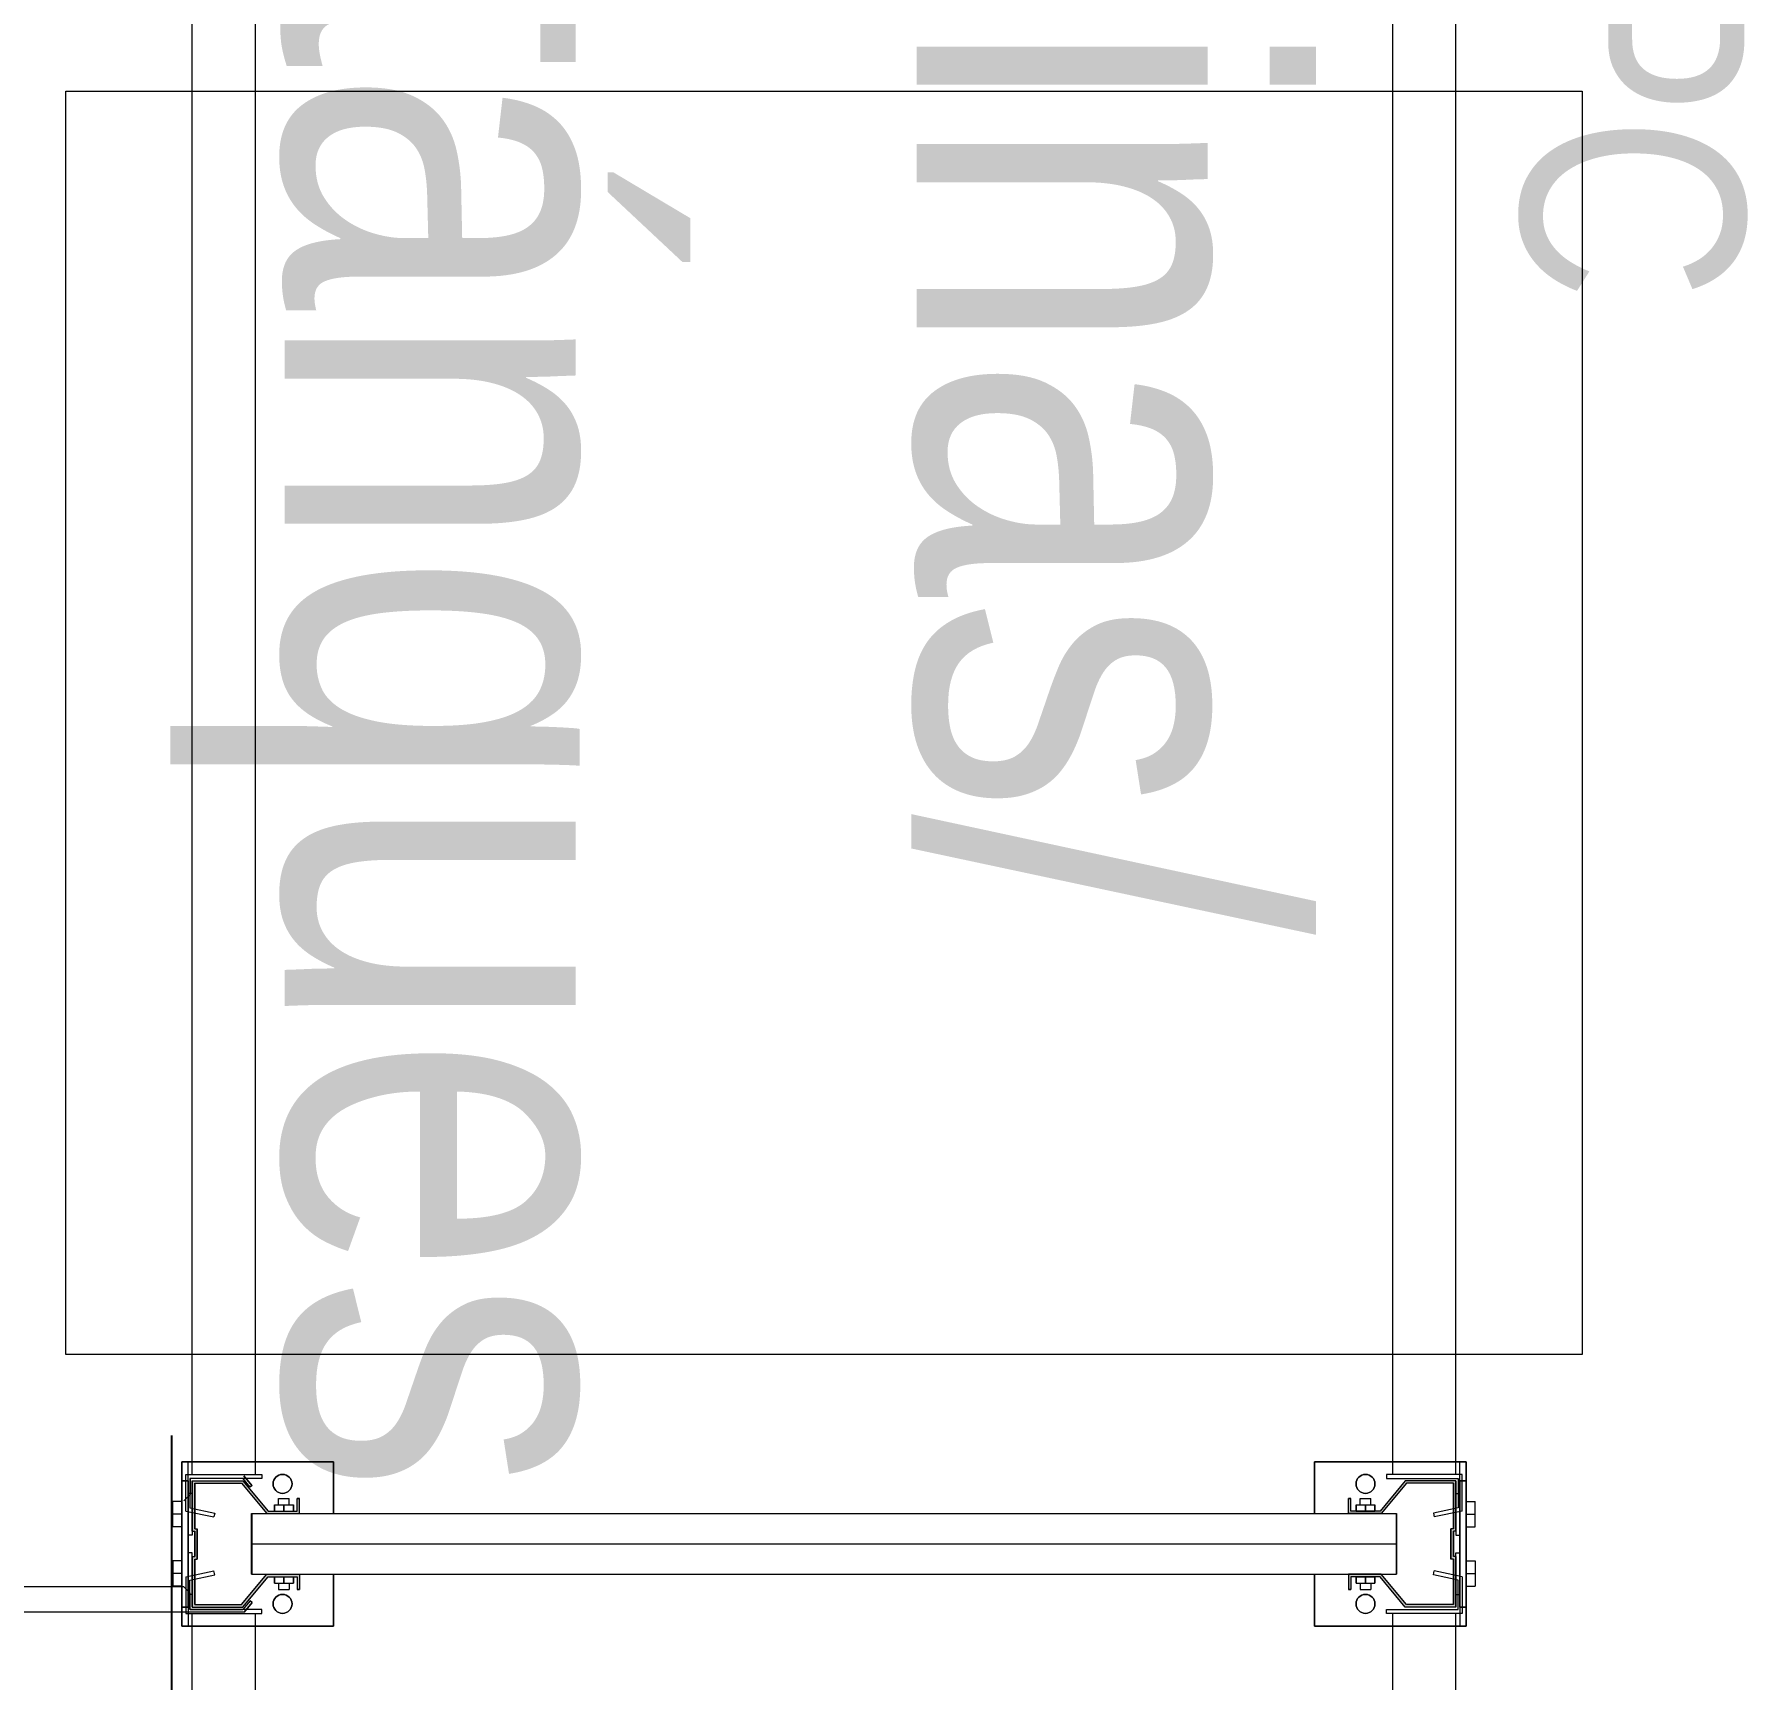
# Model space of a CAD drawing. Header units: metres. Extents: x 0 to 8715937, y -236336 to 216.
# Drawn here: x 128.539 to 129.895, y 82.687 to 83.989 of the extents above; entities that cross this region are included whole.
import ezdxf

# ---------------------------------------------------------------- set-up
doc = ezdxf.new("R2010")
doc.units = ezdxf.units.M
doc.header["$MEASUREMENT"] = 0
doc.linetypes.add('ACAD_ISO10W100', pattern=[18, 12, -3, 0, -3])
for name, color, linetype in [('0-BLOCK-EQUIPAMIENTO', 7, 'Continuous'), ('0-BLOCK-ESTRUCTURA', 7, 'Continuous'), ('AAA BAST', 5, 'Continuous'), ('AAA CONECT', 3, 'Continuous'), ('AAA LARG', 1, 'Continuous'), ('AAA PALLETS', 7, 'Continuous'), ('EJES', 251, 'ACAD_ISO10W100'), ('TEXTO', 7, 'Continuous')]:
    doc.layers.add(name, color=color, linetype=linetype)
doc.styles.add('AR', font='arial.ttf')

# ---------------------------------------------------------------- blocks, each defined once
blk = doc.blocks.new('DPM-ESTRUCTURA')
at = {"layer": 'EJES', "ltscale": 0.4}
blk.add_line((40.9278, 41.5801), (40.9278, 112.3301), dxfattribs=at)
blk = doc.blocks.new('1A MODULO D FTE')
at = {"layer": 'AAA BAST', "lineweight": 5}
for points in [[(-2.34, 0.415), (-2.34, 0.417), (-2.35, 0.417), (-2.35, 0.44), (-2.326, 0.46), (-2.326, 0.5), (-2.366, 0.5), (-2.366, 0.498), (-2.386, 0.498), (-2.386, 0.5), (-2.426, 0.5), (-2.426, 0.46), (-2.402, 0.44), (-2.402, 0.417), (-2.412, 0.417), (-2.412, 0.415), (-2.4, 0.415), (-2.4, 0.4409), (-2.424, 0.4609), (-2.424, 0.498), (-2.388, 0.498), (-2.388, 0.496), (-2.364, 0.496), (-2.364, 0.498), (-2.328, 0.498), (-2.328, 0.4609), (-2.352, 0.4409), (-2.352, 0.415)], [(-0.012, 0.415), (-0.012, 0.417), (-0.002, 0.417), (-0.002, 0.44), (-0.026, 0.46), (-0.026, 0.5), (0.014, 0.5), (0.014, 0.498), (0.034, 0.498), (0.034, 0.5), (0.074, 0.5), (0.074, 0.46), (0.05, 0.44), (0.05, 0.417), (0.06, 0.417), (0.06, 0.415), (0.048, 0.415), (0.048, 0.4409), (0.072, 0.4609), (0.072, 0.498), (0.036, 0.498), (0.036, 0.496), (0.012, 0.496), (0.012, 0.498), (-0.024, 0.498), (-0.024, 0.4609), (0, 0.4409), (0, 0.415)], [(-2.34, -0.415), (-2.34, -0.417), (-2.35, -0.417), (-2.35, -0.44), (-2.326, -0.46), (-2.326, -0.5), (-2.366, -0.5), (-2.366, -0.498), (-2.386, -0.498), (-2.386, -0.5), (-2.426, -0.5), (-2.426, -0.46), (-2.402, -0.44), (-2.402, -0.417), (-2.412, -0.417), (-2.412, -0.415), (-2.4, -0.415), (-2.4, -0.4409), (-2.424, -0.4609), (-2.424, -0.498), (-2.388, -0.498), (-2.388, -0.496), (-2.364, -0.496), (-2.364, -0.498), (-2.328, -0.498), (-2.328, -0.4609), (-2.352, -0.4409), (-2.352, -0.415)], [(-0.012, -0.415), (-0.012, -0.417), (-0.002, -0.417), (-0.002, -0.44), (-0.026, -0.46), (-0.026, -0.5), (0.014, -0.5), (0.014, -0.498), (0.034, -0.498), (0.034, -0.5), (0.074, -0.5), (0.074, -0.46), (0.05, -0.44), (0.05, -0.417), (0.06, -0.417), (0.06, -0.415), (0.048, -0.415), (0.048, -0.4409), (0.072, -0.4609), (0.072, -0.498), (0.036, -0.498), (0.036, -0.496), (0.012, -0.496), (0.012, -0.498), (-0.024, -0.498), (-0.024, -0.4609), (0, -0.4409), (0, -0.415)]]:
    blk.add_hatch(color=251, dxfattribs=at).paths.add_polyline_path(points)
at = {"layer": 'AAA BAST', "color": 251, "lineweight": 5}
for p, q in [((-2.426, 0.5082), (-2.441, 0.5082)), ((-2.441, 0.5082), (-2.441, 0.3882)), ((-2.426, 0.5032), (-2.441, 0.5032)), ((-2.326, 0.5082), (-2.426, 0.5082)), ((-2.426, 0.5082), (-2.426, 0.5032)), ((-2.426, 0.5032), (-2.326, 0.5032)), ((-2.416, 0.5), (-2.416, 0.5032)), ((-2.416, 0.5032), (-2.383, 0.5032)), ((-2.3895, 0.5152), (-2.4095, 0.5152)), ((-2.4095, 0.5082), (-2.4095, 0.5152)), ((-2.3995, 0.5082), (-2.3995, 0.5152)), ((-2.3895, 0.5082), (-2.3895, 0.5152)), ((-2.383, 0.5), (-2.383, 0.5032)), ((-2.369, 0.5), (-2.369, 0.5032)), ((-2.3625, 0.5152), (-2.3425, 0.5152)), ((-2.3625, 0.5082), (-2.3625, 0.5152)), ((-2.3525, 0.5082), (-2.3525, 0.5152)), ((-2.3425, 0.5082), (-2.3425, 0.5152)), ((-2.336, 0.5), (-2.336, 0.5032)), ((-2.326, 0.5032), (-2.326, 0.5082)), ((-2.311, 0.5082), (-2.326, 0.5082)), ((-2.326, 0.5032), (-2.311, 0.5032)), ((-2.311, 0.3882), (-2.311, 0.5082)), ((-0.041, 0.3882), (-0.041, 0.5082)), ((-0.041, 0.5082), (-0.026, 0.5082)), ((-0.026, 0.5032), (-0.041, 0.5032)), ((-0.026, 0.5032), (-0.026, 0.5082)), ((-0.026, 0.5082), (0.074, 0.5082)), ((0.074, 0.5032), (-0.026, 0.5032)), ((-0.016, 0.5), (-0.016, 0.5032)), ((0.0105, 0.5152), (-0.0095, 0.5152)), ((-0.0095, 0.5082), (-0.0095, 0.5152)), ((0.0005, 0.5082), (0.0005, 0.5152)), ((0.0105, 0.5082), (0.0105, 0.5152)), ((0.017, 0.5), (0.017, 0.5032)), ((0.031, 0.5), (0.031, 0.5032)), ((0.064, 0.5032), (0.031, 0.5032)), ((0.0375, 0.5152), (0.0575, 0.5152)), ((0.0375, 0.5082), (0.0375, 0.5152)), ((0.0475, 0.5082), (0.0475, 0.5152)), ((0.0575, 0.5082), (0.0575, 0.5152)), ((0.064, 0.5), (0.064, 0.5032)), ((0.074, 0.5082), (0.074, 0.5032)), ((0.074, 0.5082), (0.089, 0.5082)), ((0.074, 0.5032), (0.089, 0.5032)), ((0.089, 0.5082), (0.089, 0.3882)), ((-2.386, 0.5), (-2.426, 0.5)), ((-2.426, 0.5), (-2.426, 0.46)), ((-2.424, 0.498), (-2.424, 0.4609)), ((-2.388, 0.498), (-2.424, 0.498)), ((-2.388, 0.498), (-2.388, 0.496)), ((-2.364, 0.496), (-2.388, 0.496)), ((-2.386, 0.5), (-2.386, 0.498)), ((-2.386, 0.5), (-2.383, 0.5)), ((-2.366, 0.498), (-2.386, 0.498)), ((-2.366, 0.5), (-2.369, 0.5)), ((-2.326, 0.5), (-2.366, 0.5)), ((-2.366, 0.5), (-2.366, 0.498)), ((-2.328, 0.498), (-2.364, 0.498)), ((-2.364, 0.498), (-2.364, 0.496)), ((-2.328, 0.498), (-2.328, 0.4609)), ((-2.326, 0.5), (-2.326, 0.46)), ((-0.026, 0.5), (0.014, 0.5)), ((-0.026, 0.5), (-0.026, 0.46)), ((-0.024, 0.498), (-0.024, 0.4609)), ((-0.024, 0.498), (0.012, 0.498)), ((0.012, 0.498), (0.012, 0.496)), ((0.012, 0.496), (0.036, 0.496)), ((0.014, 0.5), (0.014, 0.498)), ((0.014, 0.5), (0.017, 0.5)), ((0.014, 0.498), (0.034, 0.498)), ((0.034, 0.5), (0.031, 0.5)), ((0.034, 0.5), (0.074, 0.5)), ((0.034, 0.5), (0.034, 0.498)), ((0.036, 0.498), (0.072, 0.498)), ((0.036, 0.498), (0.036, 0.496)), ((0.072, 0.498), (0.072, 0.4609)), ((0.074, 0.5), (0.074, 0.46)), ((-2.426, 0.46), (-2.402, 0.44)), ((-2.424, 0.4609), (-2.4, 0.4409)), ((-2.4, 0.453), (-2.376, 0.453)), ((-2.4, -0.453), (-2.4, 0.453)), ((-2.376, 0.453), (-2.352, 0.453)), ((-2.376, -0.453), (-2.376, 0.453)), ((-2.328, 0.4609), (-2.352, 0.4409)), ((-2.352, -0.453), (-2.352, 0.453)), ((-2.326, 0.46), (-2.35, 0.44)), ((-0.026, 0.46), (-0.002, 0.44)), ((-0.024, 0.4609), (0, 0.4409)), ((0.024, 0.453), (0, 0.453)), ((0, -0.453), (0, 0.453)), ((0.048, 0.453), (0.024, 0.453)), ((0.024, -0.453), (0.024, 0.453)), ((0.072, 0.4609), (0.048, 0.4409)), ((0.048, -0.453), (0.048, 0.453)), ((0.074, 0.46), (0.05, 0.44)), ((-2.402, 0.436), (-2.407, 0.436)), ((-2.407, 0.421), (-2.407, 0.436)), ((-2.402, 0.44), (-2.402, 0.417)), ((-2.4, 0.4409), (-2.4, 0.415)), ((-2.352, 0.4409), (-2.352, 0.415)), ((-2.35, 0.44), (-2.35, 0.417)), ((-2.345, 0.436), (-2.35, 0.436)), ((-2.35, 0.421), (-2.35, 0.436)), ((-2.345, 0.421), (-2.345, 0.436)), ((-0.007, 0.436), (-0.002, 0.436)), ((-0.007, 0.421), (-0.007, 0.436)), ((-0.002, 0.44), (-0.002, 0.417)), ((-0.002, 0.421), (-0.002, 0.436)), ((0, 0.4409), (0, 0.415)), ((0.048, 0.4409), (0.048, 0.415)), ((0.05, 0.44), (0.05, 0.417)), ((0.05, 0.436), (0.055, 0.436)), ((0.055, 0.421), (0.055, 0.436)), ((-2.402, 0.4285), (-2.407, 0.4285)), ((-2.402, 0.421), (-2.407, 0.421)), ((-2.345, 0.4285), (-2.35, 0.4285)), ((-2.345, 0.421), (-2.35, 0.421)), ((-2.345, 0.4328), (-2.34, 0.4328)), ((-2.345, 0.4243), (-2.34, 0.4243)), ((-2.34, 0.4243), (-2.34, 0.4328)), ((-0.007, 0.4328), (-0.012, 0.4328)), ((-0.012, 0.4243), (-0.012, 0.4328)), ((-0.007, 0.4243), (-0.012, 0.4243)), ((-0.007, 0.4285), (-0.002, 0.4285)), ((-0.007, 0.421), (-0.002, 0.421)), ((0.05, 0.4285), (0.055, 0.4285)), ((0.05, 0.421), (0.055, 0.421)), ((-2.402, 0.417), (-2.412, 0.417)), ((-2.412, 0.417), (-2.412, 0.415)), ((-2.4, 0.415), (-2.412, 0.415)), ((-2.352, 0.415), (-2.34, 0.415)), ((-2.35, 0.417), (-2.34, 0.417)), ((-2.34, 0.415), (-2.34, 0.417)), ((-0.002, 0.417), (-0.012, 0.417)), ((-0.012, 0.415), (-0.012, 0.417)), ((0, 0.415), (-0.012, 0.415)), ((0.048, 0.415), (0.06, 0.415)), ((0.05, 0.417), (0.06, 0.417)), ((0.06, 0.417), (0.06, 0.415)), ((-2.441, 0.3882), (-2.4, 0.3882)), ((-2.352, 0.3882), (-2.311, 0.3882)), ((0, 0.3882), (-0.041, 0.3882)), ((0.089, 0.3882), (0.048, 0.3882)), ((-2.441, -0.5082), (-2.441, -0.3882)), ((-2.441, -0.3882), (-2.4, -0.3882)), ((-2.352, -0.3882), (-2.311, -0.3882)), ((-2.311, -0.3882), (-2.311, -0.5082)), ((0, -0.3882), (-0.041, -0.3882)), ((-0.041, -0.3882), (-0.041, -0.5082)), ((0.089, -0.3882), (0.048, -0.3882)), ((0.089, -0.5082), (0.089, -0.3882)), ((-2.4, -0.415), (-2.412, -0.415)), ((-2.412, -0.417), (-2.412, -0.415)), ((-2.402, -0.417), (-2.412, -0.417)), ((-2.402, -0.4199), (-2.407, -0.4199)), ((-2.407, -0.4349), (-2.407, -0.4199)), ((-2.402, -0.44), (-2.402, -0.417)), ((-2.4, -0.4409), (-2.4, -0.415)), ((-2.352, -0.4409), (-2.352, -0.415)), ((-2.352, -0.415), (-2.34, -0.415)), ((-2.35, -0.44), (-2.35, -0.417)), ((-2.35, -0.417), (-2.34, -0.417)), ((-2.345, -0.4199), (-2.35, -0.4199)), ((-2.35, -0.4349), (-2.35, -0.4199)), ((-2.345, -0.4349), (-2.345, -0.4199)), ((-2.34, -0.415), (-2.34, -0.417)), ((0, -0.415), (-0.012, -0.415)), ((-0.012, -0.415), (-0.012, -0.417)), ((-0.002, -0.417), (-0.012, -0.417)), ((-0.007, -0.4199), (-0.002, -0.4199)), ((-0.007, -0.4349), (-0.007, -0.4199)), ((-0.002, -0.44), (-0.002, -0.417)), ((-0.002, -0.4349), (-0.002, -0.4199)), ((0, -0.4409), (0, -0.415)), ((0.048, -0.4409), (0.048, -0.415)), ((0.048, -0.415), (0.06, -0.415)), ((0.05, -0.44), (0.05, -0.417)), ((0.05, -0.417), (0.06, -0.417)), ((0.05, -0.4199), (0.055, -0.4199)), ((0.055, -0.4349), (0.055, -0.4199)), ((0.06, -0.417), (0.06, -0.415)), ((-2.402, -0.4274), (-2.407, -0.4274)), ((-2.345, -0.4274), (-2.35, -0.4274)), ((-2.345, -0.4232), (-2.34, -0.4232)), ((-2.345, -0.4317), (-2.34, -0.4317)), ((-2.34, -0.4317), (-2.34, -0.4232)), ((-0.007, -0.4232), (-0.012, -0.4232)), ((-0.012, -0.4317), (-0.012, -0.4232)), ((-0.007, -0.4317), (-0.012, -0.4317)), ((-0.007, -0.4274), (-0.002, -0.4274)), ((0.05, -0.4274), (0.055, -0.4274)), ((-2.426, -0.46), (-2.402, -0.44)), ((-2.424, -0.4609), (-2.4, -0.4409)), ((-2.402, -0.4349), (-2.407, -0.4349)), ((-2.328, -0.4609), (-2.352, -0.4409)), ((-2.345, -0.4349), (-2.35, -0.4349)), ((-2.326, -0.46), (-2.35, -0.44)), ((-0.026, -0.46), (-0.002, -0.44)), ((-0.024, -0.4609), (0, -0.4409)), ((-0.007, -0.4349), (-0.002, -0.4349)), ((0.072, -0.4609), (0.048, -0.4409)), ((0.05, -0.4349), (0.055, -0.4349)), ((0.074, -0.46), (0.05, -0.44)), ((-2.426, -0.5), (-2.426, -0.46)), ((-2.424, -0.498), (-2.424, -0.4609)), ((-2.4, -0.453), (-2.376, -0.453)), ((-2.376, -0.453), (-2.352, -0.453)), ((-2.328, -0.498), (-2.328, -0.4609)), ((-2.326, -0.5), (-2.326, -0.46)), ((-0.026, -0.5), (-0.026, -0.46)), ((-0.024, -0.498), (-0.024, -0.4609)), ((0.024, -0.453), (0, -0.453)), ((0.048, -0.453), (0.024, -0.453)), ((0.072, -0.498), (0.072, -0.4609)), ((0.074, -0.5), (0.074, -0.46)), ((-2.386, -0.5), (-2.426, -0.5)), ((-2.388, -0.498), (-2.424, -0.498)), ((-2.416, -0.5), (-2.416, -0.5032)), ((-2.388, -0.498), (-2.388, -0.496)), ((-2.364, -0.496), (-2.388, -0.496)), ((-2.366, -0.498), (-2.386, -0.498)), ((-2.386, -0.5), (-2.386, -0.498)), ((-2.386, -0.5), (-2.383, -0.5)), ((-2.383, -0.5), (-2.383, -0.5032)), ((-2.369, -0.5), (-2.369, -0.5032)), ((-2.366, -0.5), (-2.369, -0.5)), ((-2.366, -0.5), (-2.366, -0.498)), ((-2.326, -0.5), (-2.366, -0.5)), ((-2.364, -0.498), (-2.364, -0.496)), ((-2.328, -0.498), (-2.364, -0.498)), ((-2.336, -0.5), (-2.336, -0.5032)), ((-0.026, -0.5), (0.014, -0.5)), ((-0.024, -0.498), (0.012, -0.498)), ((-0.016, -0.5), (-0.016, -0.5032)), ((0.012, -0.498), (0.012, -0.496)), ((0.012, -0.496), (0.036, -0.496)), ((0.014, -0.498), (0.034, -0.498)), ((0.014, -0.5), (0.014, -0.498)), ((0.014, -0.5), (0.017, -0.5)), ((0.017, -0.5), (0.017, -0.5032)), ((0.031, -0.5), (0.031, -0.5032)), ((0.034, -0.5), (0.031, -0.5)), ((0.034, -0.5), (0.034, -0.498)), ((0.034, -0.5), (0.074, -0.5)), ((0.036, -0.498), (0.036, -0.496)), ((0.036, -0.498), (0.072, -0.498)), ((0.064, -0.5), (0.064, -0.5032)), ((-2.426, -0.5032), (-2.441, -0.5032)), ((-2.426, -0.5082), (-2.441, -0.5082)), ((-2.426, -0.5032), (-2.326, -0.5032)), ((-2.426, -0.5082), (-2.426, -0.5032)), ((-2.326, -0.5082), (-2.426, -0.5082)), ((-2.416, -0.5032), (-2.383, -0.5032)), ((-2.4095, -0.5082), (-2.4095, -0.5152)), ((-2.3895, -0.5152), (-2.4095, -0.5152)), ((-2.3995, -0.5082), (-2.3995, -0.5152)), ((-2.3895, -0.5082), (-2.3895, -0.5152)), ((-2.3625, -0.5082), (-2.3625, -0.5152)), ((-2.3625, -0.5152), (-2.3425, -0.5152)), ((-2.3525, -0.5082), (-2.3525, -0.5152)), ((-2.3425, -0.5082), (-2.3425, -0.5152)), ((-2.326, -0.5032), (-2.326, -0.5082)), ((-2.326, -0.5032), (-2.311, -0.5032)), ((-2.311, -0.5082), (-2.326, -0.5082)), ((-0.026, -0.5032), (-0.041, -0.5032)), ((-0.041, -0.5082), (-0.026, -0.5082)), ((0.074, -0.5032), (-0.026, -0.5032)), ((-0.026, -0.5032), (-0.026, -0.5082)), ((-0.026, -0.5082), (0.074, -0.5082)), ((-0.0095, -0.5082), (-0.0095, -0.5152)), ((0.0105, -0.5152), (-0.0095, -0.5152)), ((0.0005, -0.5082), (0.0005, -0.5152)), ((0.0105, -0.5082), (0.0105, -0.5152)), ((0.064, -0.5032), (0.031, -0.5032)), ((0.0375, -0.5082), (0.0375, -0.5152)), ((0.0375, -0.5152), (0.0575, -0.5152)), ((0.0475, -0.5082), (0.0475, -0.5152)), ((0.0575, -0.5082), (0.0575, -0.5152)), ((0.074, -0.5082), (0.074, -0.5032)), ((0.074, -0.5032), (0.089, -0.5032)), ((0.074, -0.5082), (0.089, -0.5082))]:
    blk.add_line(p, q, dxfattribs=at)
for centre in [(-2.4235, 0.4285), (-2.3285, 0.4285), (-0.0235, 0.4285), (0.0715, 0.4285), (-2.4235, -0.4285), (-2.3285, -0.4285), (-0.0235, -0.4285), (0.0715, -0.4285)]:
    blk.add_circle(centre, 0.0075, dxfattribs=at)
at = {"layer": 'AAA CONECT', "color": 251, "lineweight": 5}
for p, q in [((-2.4223, -0.4527), (-2.43, -0.4591)), ((-2.421, -0.4542), (-2.428, -0.46)), ((-2.428, -0.5016), (-2.428, -0.46)), ((-2.4223, -0.4527), (-2.421, -0.4542)), ((-2.3297, -0.4527), (-2.331, -0.4542)), ((-2.331, -0.4542), (-2.324, -0.46)), ((-2.3297, -0.4527), (-2.322, -0.4591)), ((-2.324, -0.5016), (-2.324, -0.46)), ((-0.0223, -0.4527), (-0.03, -0.4591)), ((-0.021, -0.4542), (-0.028, -0.46)), ((-0.028, -0.5016), (-0.028, -0.46)), ((-0.0223, -0.4527), (-0.021, -0.4542)), ((-2.428, -0.5016), (-2.415, -0.5016)), ((-2.41, -0.5066), (-2.415, -0.5016)), ((-2.342, -0.5066), (-2.337, -0.5016)), ((-2.324, -0.5016), (-2.337, -0.5016)), ((-0.028, -0.5016), (-0.015, -0.5016)), ((-0.01, -0.5066), (-0.015, -0.5016))]:
    blk.add_line(p, q, dxfattribs=at)
at = {"layer": 'AAA CONECT', "color": 251, "lineweight": 5, "ltscale": 0.21}
for p, q in [((-2.43, -0.4591), (-2.43, -0.7909)), ((-0.03, -0.4591), (-0.03, -0.7909)), ((-2.41, -0.5066), (-2.41, -0.7434)), ((-0.01, -0.5066), (-0.01, -0.7434))]:
    blk.add_line(p, q, dxfattribs=at)
at = {"layer": 'AAA LARG', "color": 251, "lineweight": 5}
for p, q in [((-2.35, 0.505), (-2.3547, 0.4829)), ((-2.3474, 0.5018), (-2.3516, 0.4822)), ((-2.35, 0.505), (-2.321, 0.505)), ((-2.3242, 0.5018), (-2.3474, 0.5018)), ((-2.3242, 0.445), (-2.3242, 0.5018)), ((-2.321, 0.505), (-2.321, 0.445)), ((-0.002, 0.505), (-0.031, 0.505)), ((-0.031, 0.505), (-0.031, 0.445)), ((-0.0278, 0.445), (-0.0278, 0.5018)), ((-0.0278, 0.5018), (-0.0046, 0.5018)), ((-0.0046, 0.5018), (-0.0004, 0.4822)), ((-0.002, 0.505), (0.0027, 0.4829)), ((-2.321, 0.5), (-0.031, 0.5)), ((-2.3516, 0.4822), (-2.3547, 0.4829)), ((-0.0004, 0.4822), (0.0027, 0.4829)), ((-2.321, 0.45), (-0.031, 0.45)), ((-2.321, 0.445), (-2.3242, 0.445)), ((-0.031, 0.445), (-0.0278, 0.445)), ((-2.321, -0.445), (-2.3242, -0.445)), ((-2.3242, -0.445), (-2.3242, -0.5018)), ((-2.321, -0.505), (-2.321, -0.445)), ((-0.031, -0.505), (-0.031, -0.445)), ((-0.031, -0.445), (-0.0278, -0.445)), ((-0.0278, -0.445), (-0.0278, -0.5018)), ((-2.321, -0.45), (-0.031, -0.45)), ((-2.3516, -0.4822), (-2.3547, -0.4829)), ((-2.35, -0.505), (-2.3547, -0.4829)), ((-2.3474, -0.5018), (-2.3516, -0.4822)), ((-0.0046, -0.5018), (-0.0004, -0.4822)), ((-0.002, -0.505), (0.0027, -0.4829)), ((-0.0004, -0.4822), (0.0027, -0.4829)), ((-2.321, -0.5), (-0.031, -0.5)), ((-2.35, -0.505), (-2.321, -0.505)), ((-2.3242, -0.5018), (-2.3474, -0.5018)), ((-0.002, -0.505), (-0.031, -0.505)), ((-0.0278, -0.5018), (-0.0046, -0.5018))]:
    blk.add_line(p, q, dxfattribs=at)
at = {"layer": 'AAA PALLETS', "color": 251, "lineweight": 5, "ltscale": 0.21}
for p, q in [((-1.226, 0.6), (-2.226, 0.6)), ((-2.226, 0.6), (-2.226, -0.6)), ((-1.226, -0.6), (-1.226, 0.6)), ((-2.226, -0.6), (-1.226, -0.6))]:
    blk.add_line(p, q, dxfattribs=at)
blk = doc.blocks.new('DPM-EQUIPAMIENTO')
at = {"layer": 'AAA BAST', "xscale": -1, "rotation": 270}
for p in [(41.4439, 85.1703), (41.4439, 82.7703)]:
    blk.add_blockref('1A MODULO D FTE', p, dxfattribs=at)

msp = doc.modelspace()

# ---------------------------------------------------------------- hatches: boundary and pattern name
at = {"layer": 'AAA BAST', "lineweight": 5}
for points in [[(128.7489, 82.7583), (128.7469, 82.7583), (128.7469, 82.7683), (128.7239, 82.7683), (128.7039, 82.7443), (128.6639, 82.7443), (128.6639, 82.7843), (128.6659, 82.7843), (128.6659, 82.8043), (128.6639, 82.8043), (128.6639, 82.8443), (128.7039, 82.8443), (128.7239, 82.8203), (128.7469, 82.8203), (128.7469, 82.8303), (128.7489, 82.8303), (128.7489, 82.8183), (128.723, 82.8183), (128.703, 82.8423), (128.6659, 82.8423), (128.6659, 82.8063), (128.6679, 82.8063), (128.6679, 82.7823), (128.6659, 82.7823), (128.6659, 82.7463), (128.703, 82.7463), (128.723, 82.7703), (128.7489, 82.7703)], [(128.7489, 82.8303), (128.7469, 82.8303), (128.7469, 82.8203), (128.7239, 82.8203), (128.7039, 82.8443), (128.6639, 82.8443), (128.6639, 82.8043), (128.6659, 82.8043), (128.6659, 82.7843), (128.6639, 82.7843), (128.6639, 82.7443), (128.7039, 82.7443), (128.7239, 82.7683), (128.7469, 82.7683), (128.7469, 82.7583), (128.7489, 82.7583), (128.7489, 82.7703), (128.723, 82.7703), (128.703, 82.7463), (128.6659, 82.7463), (128.6659, 82.7823), (128.6679, 82.7823), (128.6679, 82.8063), (128.6659, 82.8063), (128.6659, 82.8423), (128.703, 82.8423), (128.723, 82.8183), (128.7489, 82.8183)], [(129.5789, 82.7583), (129.5809, 82.7583), (129.5809, 82.7683), (129.6039, 82.7683), (129.6239, 82.7443), (129.6639, 82.7443), (129.6639, 82.7843), (129.6619, 82.7843), (129.6619, 82.8043), (129.6639, 82.8043), (129.6639, 82.8443), (129.6239, 82.8443), (129.6039, 82.8203), (129.5809, 82.8203), (129.5809, 82.8303), (129.5789, 82.8303), (129.5789, 82.8183), (129.6049, 82.8183), (129.6249, 82.8423), (129.6619, 82.8423), (129.6619, 82.8063), (129.6599, 82.8063), (129.6599, 82.7823), (129.6619, 82.7823), (129.6619, 82.7463), (129.6249, 82.7463), (129.6049, 82.7703), (129.5789, 82.7703)], [(129.5789, 82.8303), (129.5809, 82.8303), (129.5809, 82.8203), (129.6039, 82.8203), (129.6239, 82.8443), (129.6639, 82.8443), (129.6639, 82.8043), (129.6619, 82.8043), (129.6619, 82.7843), (129.6639, 82.7843), (129.6639, 82.7443), (129.6239, 82.7443), (129.6039, 82.7683), (129.5809, 82.7683), (129.5809, 82.7583), (129.5789, 82.7583), (129.5789, 82.7703), (129.6049, 82.7703), (129.6249, 82.7463), (129.6619, 82.7463), (129.6619, 82.7823), (129.6599, 82.7823), (129.6599, 82.8063), (129.6619, 82.8063), (129.6619, 82.8423), (129.6249, 82.8423), (129.6049, 82.8183), (129.5789, 82.8183)]]:
    msp.add_hatch(color=251, dxfattribs=at).paths.add_polyline_path(points)

# ---------------------------------------------------------------- linework, layer by layer
at = {"layer": 'AAA BAST', "color": 251, "lineweight": 5}
for p, q in [((128.6557, 82.8443), (128.6557, 82.8593)), ((128.6557, 82.8593), (128.7757, 82.8593)), ((128.7757, 82.8593), (128.6557, 82.8593)), ((128.6557, 82.8593), (128.6557, 82.8443)), ((128.6607, 82.8443), (128.6607, 82.8593)), ((128.6607, 82.8443), (128.6607, 82.8593)), ((128.7757, 82.8593), (128.7757, 82.8183)), ((128.7757, 82.8183), (128.7757, 82.8593)), ((129.6721, 82.8593), (129.5521, 82.8593)), ((129.5521, 82.8593), (129.5521, 82.8183)), ((129.5521, 82.8183), (129.5521, 82.8593)), ((129.5521, 82.8593), (129.6721, 82.8593)), ((129.6671, 82.8443), (129.6671, 82.8593)), ((129.6671, 82.8443), (129.6671, 82.8593)), ((129.6721, 82.8443), (129.6721, 82.8593)), ((129.6721, 82.8593), (129.6721, 82.8443)), ((128.6557, 82.7443), (128.6557, 82.8443)), ((128.6557, 82.8443), (128.6607, 82.8443)), ((128.6607, 82.8443), (128.6557, 82.8443)), ((128.6557, 82.8443), (128.6557, 82.7443)), ((128.6607, 82.8443), (128.6607, 82.7443)), ((128.6607, 82.7443), (128.6607, 82.8443)), ((128.6639, 82.8043), (128.6639, 82.8443)), ((128.6639, 82.8443), (128.7039, 82.8443)), ((128.6639, 82.8443), (128.6639, 82.8043)), ((128.6639, 82.8443), (128.7039, 82.8443)), ((128.6659, 82.8423), (128.703, 82.8423)), ((128.6659, 82.8063), (128.6659, 82.8423)), ((128.6659, 82.8423), (128.703, 82.8423)), ((128.6659, 82.8423), (128.6659, 82.8063)), ((128.703, 82.8423), (128.723, 82.8183)), ((128.703, 82.8423), (128.723, 82.8183)), ((128.7039, 82.8443), (128.7239, 82.8203)), ((128.7039, 82.8443), (128.7239, 82.8203)), ((129.6239, 82.8443), (129.6039, 82.8203)), ((129.6239, 82.8443), (129.6039, 82.8203)), ((129.6249, 82.8423), (129.6049, 82.8183)), ((129.6249, 82.8423), (129.6049, 82.8183)), ((129.6639, 82.8443), (129.6239, 82.8443)), ((129.6639, 82.8443), (129.6239, 82.8443)), ((129.6619, 82.8423), (129.6249, 82.8423)), ((129.6619, 82.8423), (129.6249, 82.8423)), ((129.6619, 82.8063), (129.6619, 82.8423)), ((129.6619, 82.8423), (129.6619, 82.8063)), ((129.6639, 82.8043), (129.6639, 82.8443)), ((129.6639, 82.8443), (129.6639, 82.8043)), ((129.6671, 82.8443), (129.6671, 82.7443)), ((129.6721, 82.8443), (129.6671, 82.8443)), ((129.6671, 82.7443), (129.6671, 82.8443)), ((129.6671, 82.8443), (129.6721, 82.8443)), ((129.6721, 82.7443), (129.6721, 82.8443)), ((129.6721, 82.8443), (129.6721, 82.7443)), ((128.6487, 82.8078), (128.6487, 82.8278)), ((128.6557, 82.8278), (128.6487, 82.8278)), ((128.6487, 82.8078), (128.6487, 82.8278)), ((128.6557, 82.8278), (128.6487, 82.8278)), ((128.6639, 82.8343), (128.6607, 82.8343)), ((128.6607, 82.8343), (128.6607, 82.8013)), ((128.6639, 82.8343), (128.6607, 82.8343)), ((128.729, 82.8203), (128.729, 82.8253)), ((128.729, 82.8253), (128.744, 82.8253)), ((128.729, 82.8253), (128.729, 82.8203)), ((128.729, 82.8253), (128.744, 82.8253)), ((128.7322, 82.8253), (128.7322, 82.8303)), ((128.7322, 82.8303), (128.7407, 82.8303)), ((128.7365, 82.8203), (128.7365, 82.8253)), ((128.7365, 82.8253), (128.7365, 82.8203)), ((128.7407, 82.8253), (128.7407, 82.8303)), ((128.744, 82.8203), (128.744, 82.8253)), ((128.744, 82.8253), (128.744, 82.8203)), ((128.7469, 82.8203), (128.7469, 82.8303)), ((128.7469, 82.8303), (128.7489, 82.8303)), ((128.7469, 82.8203), (128.7469, 82.8303)), ((128.7489, 82.8303), (128.7469, 82.8303)), ((128.7489, 82.8183), (128.7489, 82.8303)), ((128.7489, 82.8183), (128.7489, 82.8303)), ((129.5789, 82.8183), (129.5789, 82.8303)), ((129.5809, 82.8303), (129.5789, 82.8303)), ((129.5789, 82.8183), (129.5789, 82.8303)), ((129.5789, 82.8303), (129.5809, 82.8303)), ((129.5809, 82.8203), (129.5809, 82.8303)), ((129.5809, 82.8203), (129.5809, 82.8303)), ((129.5849, 82.8203), (129.5849, 82.8253)), ((129.5849, 82.8253), (129.5999, 82.8253)), ((129.5849, 82.8253), (129.5849, 82.8203)), ((129.5849, 82.8253), (129.5999, 82.8253)), ((129.5882, 82.8253), (129.5882, 82.8303)), ((129.5882, 82.8303), (129.5967, 82.8303)), ((129.5924, 82.8203), (129.5924, 82.8253)), ((129.5924, 82.8253), (129.5924, 82.8203)), ((129.5967, 82.8253), (129.5967, 82.8303)), ((129.5999, 82.8203), (129.5999, 82.8253)), ((129.5999, 82.8253), (129.5999, 82.8203)), ((129.6639, 82.8343), (129.6671, 82.8343)), ((129.6639, 82.8343), (129.6671, 82.8343)), ((129.6671, 82.8343), (129.6671, 82.8013)), ((129.6721, 82.8278), (129.6791, 82.8278)), ((129.6721, 82.8278), (129.6791, 82.8278)), ((129.6791, 82.8078), (129.6791, 82.8278)), ((129.6791, 82.8078), (129.6791, 82.8278)), ((128.6557, 82.8178), (128.6487, 82.8178)), ((128.6557, 82.8178), (128.6487, 82.8178)), ((128.6557, 82.8078), (128.6487, 82.8078)), ((128.6557, 82.8078), (128.6487, 82.8078)), ((128.711, 82.8183), (128.711, 82.7943)), ((128.711, 82.8183), (129.6169, 82.8183)), ((128.711, 82.7943), (128.711, 82.8183)), ((128.711, 82.8183), (129.6169, 82.8183)), ((128.723, 82.8183), (128.7489, 82.8183)), ((128.723, 82.8183), (128.7489, 82.8183)), ((128.7239, 82.8203), (128.7469, 82.8203)), ((128.7239, 82.8203), (128.7469, 82.8203)), ((128.729, 82.8203), (128.744, 82.8203)), ((129.6049, 82.8183), (129.5789, 82.8183)), ((129.6049, 82.8183), (129.5789, 82.8183)), ((129.6039, 82.8203), (129.5809, 82.8203)), ((129.6039, 82.8203), (129.5809, 82.8203)), ((129.5849, 82.8203), (129.5999, 82.8203)), ((129.6169, 82.8183), (129.6169, 82.7943)), ((129.6169, 82.7943), (129.6169, 82.8183)), ((129.6721, 82.8178), (129.6791, 82.8178)), ((129.6721, 82.8178), (129.6791, 82.8178)), ((129.6721, 82.8078), (129.6791, 82.8078)), ((129.6721, 82.8078), (129.6791, 82.8078)), ((128.6639, 82.8013), (128.6607, 82.8013)), ((128.6639, 82.8013), (128.6607, 82.8013)), ((128.6639, 82.8043), (128.6659, 82.8043)), ((128.6639, 82.8043), (128.6639, 82.8013)), ((128.6639, 82.8043), (128.6659, 82.8043)), ((128.6639, 82.8043), (128.6639, 82.8013)), ((128.6659, 82.8063), (128.6679, 82.8063)), ((128.6659, 82.8063), (128.6679, 82.8063)), ((128.6659, 82.7843), (128.6659, 82.8043)), ((128.6659, 82.8043), (128.6659, 82.7843)), ((128.6679, 82.7823), (128.6679, 82.8063)), ((128.6679, 82.8063), (128.6679, 82.7823)), ((128.711, 82.7943), (128.711, 82.7703)), ((128.711, 82.7943), (129.6169, 82.7943)), ((128.711, 82.7703), (128.711, 82.7943)), ((128.711, 82.7943), (129.6169, 82.7943)), ((129.6169, 82.7943), (129.6169, 82.7703)), ((129.6169, 82.7703), (129.6169, 82.7943)), ((129.6619, 82.8063), (129.6599, 82.8063)), ((129.6599, 82.7823), (129.6599, 82.8063)), ((129.6619, 82.8063), (129.6599, 82.8063)), ((129.6599, 82.8063), (129.6599, 82.7823)), ((129.6619, 82.7843), (129.6619, 82.8043)), ((129.6639, 82.8043), (129.6619, 82.8043)), ((129.6619, 82.8043), (129.6619, 82.7843)), ((129.6639, 82.8043), (129.6619, 82.8043)), ((129.6639, 82.8043), (129.6639, 82.8013)), ((129.6639, 82.8043), (129.6639, 82.8013)), ((129.6639, 82.8013), (129.6671, 82.8013)), ((129.6639, 82.8013), (129.6671, 82.8013)), ((128.6487, 82.7808), (128.6487, 82.7608)), ((128.6557, 82.7808), (128.6487, 82.7808)), ((128.6487, 82.7808), (128.6487, 82.7608)), ((128.6557, 82.7808), (128.6487, 82.7808)), ((128.6639, 82.7873), (128.6607, 82.7873)), ((128.6639, 82.7873), (128.6607, 82.7873)), ((128.6607, 82.7543), (128.6607, 82.7873)), ((128.6639, 82.7843), (128.6639, 82.7873)), ((128.6639, 82.7843), (128.6639, 82.7873)), ((128.6639, 82.7443), (128.6639, 82.7843)), ((128.6639, 82.7843), (128.6659, 82.7843)), ((128.6639, 82.7843), (128.6639, 82.7443)), ((128.6639, 82.7843), (128.6659, 82.7843)), ((128.6659, 82.7463), (128.6659, 82.7823)), ((128.6659, 82.7823), (128.6679, 82.7823)), ((128.6659, 82.7823), (128.6659, 82.7463)), ((128.6659, 82.7823), (128.6679, 82.7823)), ((129.6619, 82.7823), (129.6599, 82.7823)), ((129.6619, 82.7823), (129.6599, 82.7823)), ((129.6639, 82.7843), (129.6619, 82.7843)), ((129.6639, 82.7843), (129.6619, 82.7843)), ((129.6619, 82.7463), (129.6619, 82.7823)), ((129.6619, 82.7823), (129.6619, 82.7463)), ((129.6639, 82.7873), (129.6671, 82.7873)), ((129.6639, 82.7843), (129.6639, 82.7873)), ((129.6639, 82.7873), (129.6671, 82.7873)), ((129.6639, 82.7843), (129.6639, 82.7873)), ((129.6639, 82.7443), (129.6639, 82.7843)), ((129.6639, 82.7843), (129.6639, 82.7443)), ((129.6671, 82.7543), (129.6671, 82.7873)), ((129.6721, 82.7808), (129.6791, 82.7808)), ((129.6721, 82.7808), (129.6791, 82.7808)), ((129.6791, 82.7808), (129.6791, 82.7608)), ((129.6791, 82.7808), (129.6791, 82.7608)), ((128.6557, 82.7708), (128.6487, 82.7708)), ((128.6557, 82.7708), (128.6487, 82.7708)), ((128.703, 82.7463), (128.723, 82.7703)), ((128.703, 82.7463), (128.723, 82.7703)), ((128.7039, 82.7443), (128.7239, 82.7683)), ((128.7039, 82.7443), (128.7239, 82.7683)), ((128.711, 82.7703), (129.6169, 82.7703)), ((128.711, 82.7703), (129.6169, 82.7703)), ((128.723, 82.7703), (128.7489, 82.7703)), ((128.723, 82.7703), (128.7489, 82.7703)), ((128.7239, 82.7683), (128.7469, 82.7683)), ((128.7239, 82.7683), (128.7469, 82.7683)), ((128.729, 82.7633), (128.729, 82.7683)), ((128.729, 82.7683), (128.744, 82.7683)), ((128.729, 82.7683), (128.729, 82.7633)), ((128.7365, 82.7633), (128.7365, 82.7683)), ((128.7365, 82.7683), (128.7365, 82.7633)), ((128.744, 82.7633), (128.744, 82.7683)), ((128.744, 82.7683), (128.744, 82.7633)), ((128.7469, 82.7683), (128.7469, 82.7583)), ((128.7469, 82.7683), (128.7469, 82.7583)), ((128.7489, 82.7703), (128.7489, 82.7583)), ((128.7489, 82.7703), (128.7489, 82.7583)), ((128.7757, 82.7703), (128.7757, 82.7293)), ((128.7757, 82.7293), (128.7757, 82.7703)), ((129.5521, 82.7703), (129.5521, 82.7293)), ((129.5521, 82.7293), (129.5521, 82.7703)), ((129.6049, 82.7703), (129.5789, 82.7703)), ((129.5789, 82.7703), (129.5789, 82.7583)), ((129.6049, 82.7703), (129.5789, 82.7703)), ((129.5789, 82.7703), (129.5789, 82.7583)), ((129.6039, 82.7683), (129.5809, 82.7683)), ((129.5809, 82.7683), (129.5809, 82.7583)), ((129.6039, 82.7683), (129.5809, 82.7683)), ((129.5809, 82.7683), (129.5809, 82.7583)), ((129.5849, 82.7633), (129.5849, 82.7683)), ((129.5849, 82.7683), (129.5999, 82.7683)), ((129.5849, 82.7683), (129.5849, 82.7633)), ((129.5924, 82.7633), (129.5924, 82.7683)), ((129.5924, 82.7683), (129.5924, 82.7633)), ((129.5999, 82.7633), (129.5999, 82.7683)), ((129.5999, 82.7683), (129.5999, 82.7633)), ((129.6239, 82.7443), (129.6039, 82.7683)), ((129.6239, 82.7443), (129.6039, 82.7683)), ((129.6249, 82.7463), (129.6049, 82.7703)), ((129.6249, 82.7463), (129.6049, 82.7703)), ((129.6721, 82.7708), (129.6791, 82.7708)), ((129.6721, 82.7708), (129.6791, 82.7708)), ((128.6557, 82.7608), (128.6487, 82.7608)), ((128.6557, 82.7608), (128.6487, 82.7608)), ((128.6639, 82.7543), (128.6607, 82.7543)), ((128.6639, 82.7543), (128.6607, 82.7543)), ((128.729, 82.7633), (128.744, 82.7633)), ((128.729, 82.7633), (128.744, 82.7633)), ((128.7322, 82.7633), (128.7322, 82.7583)), ((128.7322, 82.7583), (128.7407, 82.7583)), ((128.7407, 82.7633), (128.7407, 82.7583)), ((128.7489, 82.7583), (128.7469, 82.7583)), ((128.7469, 82.7583), (128.7489, 82.7583)), ((129.5789, 82.7583), (129.5809, 82.7583)), ((129.5809, 82.7583), (129.5789, 82.7583)), ((129.5849, 82.7633), (129.5999, 82.7633)), ((129.5849, 82.7633), (129.5999, 82.7633)), ((129.5882, 82.7633), (129.5882, 82.7583)), ((129.5882, 82.7583), (129.5967, 82.7583)), ((129.5967, 82.7633), (129.5967, 82.7583)), ((129.6639, 82.7543), (129.6671, 82.7543)), ((129.6639, 82.7543), (129.6671, 82.7543)), ((129.6721, 82.7608), (129.6791, 82.7608)), ((129.6721, 82.7608), (129.6791, 82.7608)), ((128.6607, 82.7443), (128.6557, 82.7443)), ((128.6557, 82.7293), (128.6557, 82.7443)), ((128.6557, 82.7443), (128.6607, 82.7443)), ((128.6557, 82.7443), (128.6557, 82.7293)), ((128.6607, 82.7443), (128.6607, 82.7293)), ((128.6607, 82.7443), (128.6607, 82.7293)), ((128.6639, 82.7443), (128.7039, 82.7443)), ((128.6639, 82.7443), (128.7039, 82.7443)), ((128.6659, 82.7463), (128.703, 82.7463)), ((128.6659, 82.7463), (128.703, 82.7463)), ((129.6639, 82.7443), (129.6239, 82.7443)), ((129.6639, 82.7443), (129.6239, 82.7443)), ((129.6619, 82.7463), (129.6249, 82.7463)), ((129.6619, 82.7463), (129.6249, 82.7463)), ((129.6671, 82.7443), (129.6721, 82.7443)), ((129.6671, 82.7443), (129.6671, 82.7293)), ((129.6721, 82.7443), (129.6671, 82.7443)), ((129.6671, 82.7443), (129.6671, 82.7293)), ((129.6721, 82.7293), (129.6721, 82.7443)), ((129.6721, 82.7443), (129.6721, 82.7293)), ((128.7757, 82.7293), (128.6557, 82.7293)), ((128.6557, 82.7293), (128.7757, 82.7293)), ((129.5521, 82.7293), (129.6721, 82.7293)), ((129.6721, 82.7293), (129.5521, 82.7293))]:
    msp.add_line(p, q, dxfattribs=at)
for centre in [(128.7354, 82.8418), (128.7354, 82.8418), (129.5924, 82.8418), (129.5924, 82.8418), (128.7354, 82.7468), (128.7354, 82.7468), (129.5924, 82.7468), (129.5924, 82.7468)]:
    msp.add_circle(centre, 0.0075, dxfattribs=at)
at = {"layer": 'AAA CONECT', "color": 251, "lineweight": 5}
for p, q in [((128.7113, 82.8406), (128.7049, 82.8483)), ((128.6623, 82.8463), (128.7039, 82.8463)), ((128.6623, 82.8463), (128.6623, 82.8333)), ((128.7097, 82.8393), (128.7039, 82.8463)), ((128.7113, 82.8406), (128.7097, 82.8393)), ((128.6573, 82.8283), (128.6623, 82.8333)), ((128.6573, 82.7603), (128.6623, 82.7553)), ((128.6573, 82.7603), (128.6623, 82.7553)), ((128.6623, 82.7423), (128.6623, 82.7553)), ((128.6623, 82.7423), (128.6623, 82.7553)), ((128.6623, 82.7423), (128.7039, 82.7423)), ((128.6623, 82.7423), (128.7039, 82.7423)), ((128.7097, 82.7492), (128.7039, 82.7423)), ((128.7097, 82.7492), (128.7039, 82.7423)), ((128.7113, 82.748), (128.7049, 82.7403)), ((128.7113, 82.748), (128.7049, 82.7403)), ((128.7113, 82.748), (128.7097, 82.7492)), ((128.7113, 82.748), (128.7097, 82.7492))]:
    msp.add_line(p, q, dxfattribs=at)
at = {"layer": 'AAA CONECT', "color": 251, "lineweight": 5, "ltscale": 0.21}
for p, q in [((128.6573, 82.7603), (128.4205, 82.7603)), ((128.6573, 82.7603), (128.4205, 82.7603)), ((128.7049, 82.7403), (128.373, 82.7403)), ((128.7049, 82.7403), (128.373, 82.7403))]:
    msp.add_line(p, q, dxfattribs=at)
at = {"layer": 'AAA LARG', "color": 251, "lineweight": 5}
for p, q in [((128.6639, 82.8493), (128.6639, 85.1393)), ((128.7139, 82.8493), (128.7139, 85.1393)), ((129.6139, 82.8493), (129.6139, 85.1393)), ((129.6639, 82.8493), (129.6639, 85.1393)), ((128.6589, 82.8203), (128.6589, 82.8493)), ((128.6589, 82.8493), (128.7189, 82.8493)), ((128.7189, 82.8493), (128.7189, 82.8461)), ((129.6689, 82.8493), (129.6089, 82.8493)), ((129.6089, 82.8493), (129.6089, 82.8461)), ((129.6689, 82.8203), (129.6689, 82.8493)), ((128.7189, 82.8461), (128.6621, 82.8461)), ((128.6621, 82.8461), (128.6621, 82.8229)), ((129.6089, 82.8461), (129.6657, 82.8461)), ((129.6657, 82.8461), (129.6657, 82.8229)), ((128.6621, 82.8229), (128.6817, 82.8187)), ((129.6657, 82.8229), (129.6462, 82.8187)), ((128.6589, 82.8203), (128.681, 82.8156)), ((128.6817, 82.8187), (128.681, 82.8156)), ((129.6462, 82.8187), (129.6468, 82.8156)), ((129.6689, 82.8203), (129.6468, 82.8156)), ((128.6589, 82.7683), (128.681, 82.773)), ((128.6589, 82.7683), (128.6589, 82.7393)), ((128.6621, 82.7657), (128.6817, 82.7698)), ((128.6817, 82.7698), (128.681, 82.773)), ((129.6462, 82.7698), (129.6468, 82.773)), ((129.6657, 82.7657), (129.6462, 82.7698)), ((129.6689, 82.7683), (129.6468, 82.773)), ((129.6689, 82.7683), (129.6689, 82.7393)), ((128.6621, 82.7425), (128.6621, 82.7657)), ((129.6657, 82.7425), (129.6657, 82.7657)), ((128.7189, 82.7425), (128.6621, 82.7425)), ((128.7189, 82.7393), (128.7189, 82.7425)), ((129.6089, 82.7393), (129.6089, 82.7425)), ((129.6089, 82.7425), (129.6657, 82.7425)), ((128.6589, 82.7393), (128.7189, 82.7393)), ((128.6639, 80.4493), (128.6639, 82.7393)), ((128.7139, 80.4493), (128.7139, 82.7393)), ((129.6689, 82.7393), (129.6089, 82.7393)), ((129.6139, 80.4493), (129.6139, 82.7393)), ((129.6639, 80.4493), (129.6639, 82.7393))]:
    msp.add_line(p, q, dxfattribs=at)
at = {"layer": 'AAA PALLETS', "color": 251, "lineweight": 5, "ltscale": 0.21}
for p, q in [((128.5639, 82.9443), (128.5639, 83.9443)), ((128.5639, 83.9443), (129.7639, 83.9443)), ((129.7639, 83.9443), (129.7639, 82.9443)), ((129.7639, 82.9443), (128.5639, 82.9443))]:
    msp.add_line(p, q, dxfattribs=at)

# ---------------------------------------------------------------- block references
at = {"layer": '0-BLOCK-EQUIPAMIENTO'}
msp.add_blockref('DPM-EQUIPAMIENTO', (87.72, 0), dxfattribs=at)
at = {"layer": '0-BLOCK-ESTRUCTURA', "ltscale": 0.1}
msp.add_blockref('DPM-ESTRUCTURA', (87.72, 0), dxfattribs=at)

# ---------------------------------------------------------------- texts
at = {"layer": 'TEXTO', "ltscale": 0.1, "attachment_point": 1, "rotation": 270, "style": 'AR'}
for s, insert, char_height in [('\\pi1.3801;{\\fArial Narrow|b0|i0|c0|p34;Cocinas/\\P\\pi0.94343;Termotánques}', (129.5372, 85.9936), 0.300033), ('{\\fArial Narrow|b0|i0|c0|p34;2 PC}', (129.8922, 84.2278), 0.176497)]:
    msp.add_mtext_dynamic_manual_height_columns(s, width=4.08123, gutter_width=12.5, heights=[0], dxfattribs=dict(at, insert=insert, char_height=char_height))

doc.saveas('drawing.dxf')
